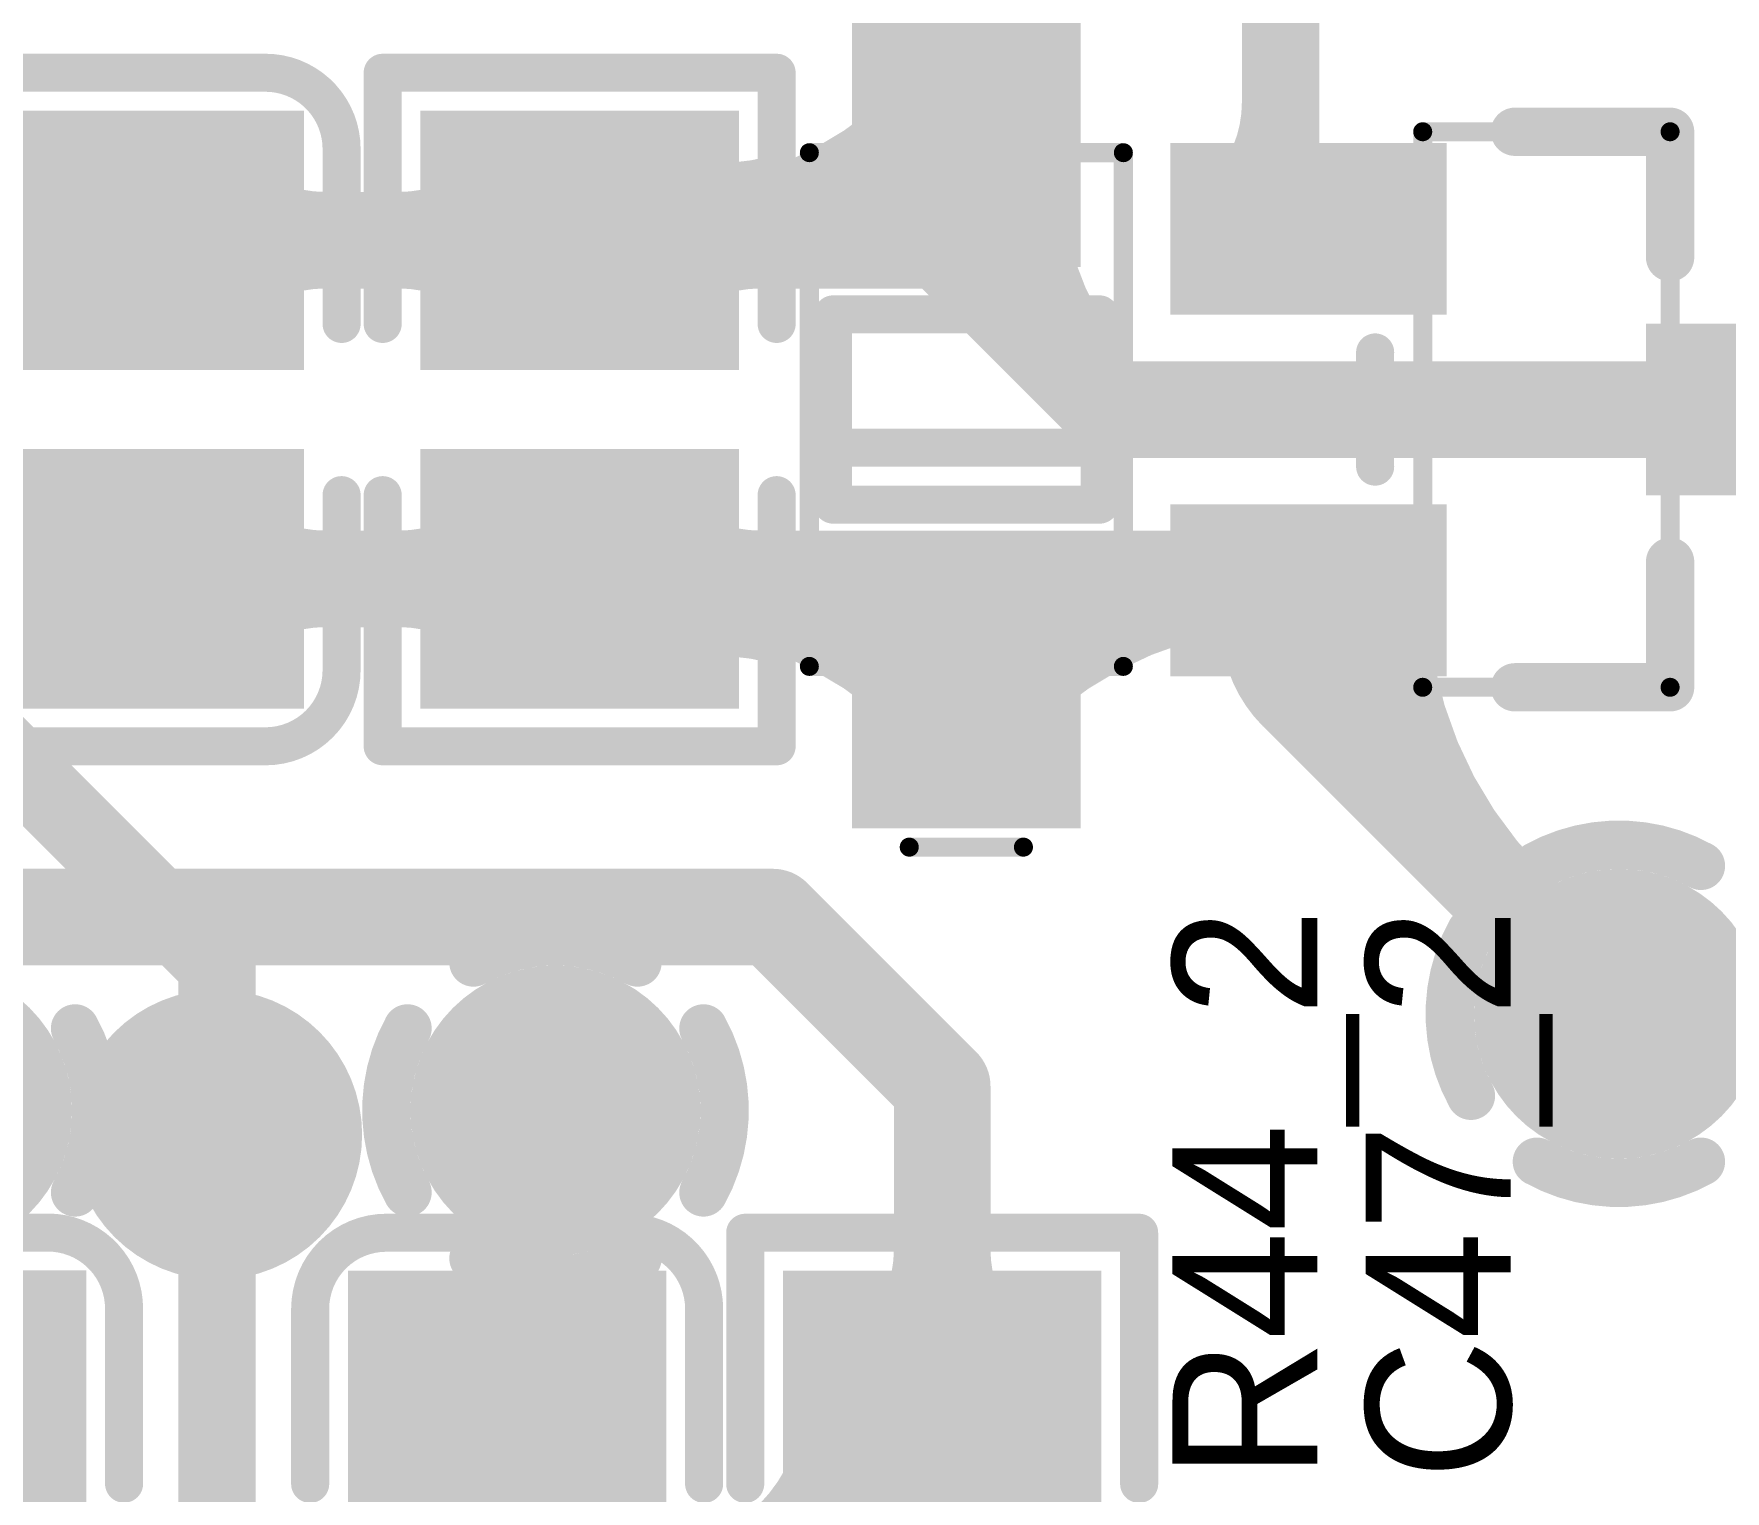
# Model space of a CAD drawing. Header units: millimetres. Extents: x 3.32 to 12.49, y 5.66 to 10.73.
# Drawn here: x 7.5564 to 7.9064, y 8.7263 to 9.0278 of the extents above; entities that cross this region are included whole.
import ezdxf

# ---------------------------------------------------------------- set-up
doc = ezdxf.new("R2010")
doc.units = ezdxf.units.MM
doc.header["$MEASUREMENT"] = 0
for name, color, linetype in [('BottomLayer', 5, 'Continuous'), ('InternalPlane1', 76, 'Continuous'), ('InternalPlane2', 16, 'Continuous'), ('Mechanical13', 56, 'Continuous'), ('Mechanical15', 56, 'Continuous'), ('MultiLayer', 9, 'Continuous'), ('TopLayer', 1, 'Continuous'), ('TopOverlay', 2, 'Continuous'), ('TopPaste', 8, 'Continuous'), ('TopSolder', 216, 'Continuous'), ('ViaHoleLayer', 16, 'Continuous')]:
    doc.layers.add(name, color=color, linetype=linetype)

# ---------------------------------------------------------------- blocks, each defined once
blk = doc.blocks.new('0805_R_13')
at = {"layer": 'TopLayer'}
for points in [[(-0.05787, -0.02894), (-0.0122, -0.02894), (-0.05787, 0.02894), (-0.0122, 0.02894)], [(0.0122, -0.02894), (0.05787, -0.02894), (0.0122, 0.02894), (0.05787, 0.02894)]]:
    blk.add_solid(points, dxfattribs=at)
at = {"layer": 'TopOverlay', "const_width": 0.00787}
for points in [[(-0.06968, -0.04075), (-0.06968, 0.04075)], [(-0.01772, 0.04075), (-0.06968, 0.04075)], [(0.06968, 0.04075), (0.01772, 0.04075)], [(0.06968, -0.04075), (0.06968, 0.04075)], [(-0.01772, -0.04075), (-0.06968, -0.04075)], [(0.06968, -0.04075), (0.01772, -0.04075)]]:
    blk.add_lwpolyline(points, dxfattribs=at)
at = {"layer": 'TopOverlay', "const_width": 0.00394}
for points in [[(-0.07165, 0.04075, 1), (-0.06772, 0.04075, 1)], [(-0.07165, 0.04075, 1), (-0.06772, 0.04075, 1)], [(-0.01969, 0.04075, 1), (-0.01575, 0.04075, 1)], [(0.01575, 0.04075, 1), (0.01969, 0.04075, 1)], [(0.06772, 0.04075, 1), (0.07165, 0.04075, 1)], [(0.06772, 0.04075, 1), (0.07165, 0.04075, 1)], [(-0.07165, -0.04075, 1), (-0.06772, -0.04075, 1)], [(-0.07165, -0.04075, 1), (-0.06772, -0.04075, 1)], [(-0.01969, -0.04075, 1), (-0.01575, -0.04075, 1)], [(0.01575, -0.04075, 1), (0.01969, -0.04075, 1)], [(0.06772, -0.04075, 1), (0.07165, -0.04075, 1)], [(0.06772, -0.04075, 1), (0.07165, -0.04075, 1)]]:
    blk.add_lwpolyline(points, format="xyb", close=True, dxfattribs=at)
at = {"layer": 'TopPaste'}
for points in [[(-0.05787, -0.02894), (-0.0122, -0.02894), (-0.05787, 0.02894), (-0.0122, 0.02894)], [(0.0122, -0.02894), (0.05787, -0.02894), (0.0122, 0.02894), (0.05787, 0.02894)]]:
    blk.add_solid(points, dxfattribs=at)
at = {"layer": 'TopSolder'}
for points in [[(-0.06187, -0.03294), (-0.0082, -0.03294), (-0.06187, 0.03294), (-0.0082, 0.03294)], [(0.0082, -0.03294), (0.06187, -0.03294), (0.0082, 0.03294), (0.06187, 0.03294)]]:
    blk.add_solid(points, dxfattribs=at)
blk = doc.blocks.new('0805_R_27')
at = {"layer": 'TopLayer'}
for points in [[(-0.05787, -0.02894), (-0.0122, -0.02894), (-0.05787, 0.02894), (-0.0122, 0.02894)], [(0.0122, -0.02894), (0.05787, -0.02894), (0.0122, 0.02894), (0.05787, 0.02894)]]:
    blk.add_solid(points, dxfattribs=at)
at = {"layer": 'TopOverlay', "const_width": 0.00787}
for points in [[(-0.06968, -0.04075), (-0.06968, 0.04075)], [(-0.01772, 0.04075), (-0.06968, 0.04075)], [(0.06968, 0.04075), (0.01772, 0.04075)], [(0.06968, -0.04075), (0.06968, 0.04075)], [(-0.01772, -0.04075), (-0.06968, -0.04075)], [(0.06968, -0.04075), (0.01772, -0.04075)]]:
    blk.add_lwpolyline(points, dxfattribs=at)
at = {"layer": 'TopOverlay', "const_width": 0.00394}
for points in [[(-0.07165, 0.04075, 1), (-0.06772, 0.04075, 1)], [(-0.07165, 0.04075, 1), (-0.06772, 0.04075, 1)], [(-0.01969, 0.04075, 1), (-0.01575, 0.04075, 1)], [(0.01575, 0.04075, 1), (0.01969, 0.04075, 1)], [(0.06772, 0.04075, 1), (0.07165, 0.04075, 1)], [(0.06772, 0.04075, 1), (0.07165, 0.04075, 1)], [(-0.07165, -0.04075, 1), (-0.06772, -0.04075, 1)], [(-0.07165, -0.04075, 1), (-0.06772, -0.04075, 1)], [(-0.01969, -0.04075, 1), (-0.01575, -0.04075, 1)], [(0.01575, -0.04075, 1), (0.01969, -0.04075, 1)], [(0.06772, -0.04075, 1), (0.07165, -0.04075, 1)], [(0.06772, -0.04075, 1), (0.07165, -0.04075, 1)]]:
    blk.add_lwpolyline(points, format="xyb", close=True, dxfattribs=at)
at = {"layer": 'TopPaste'}
for points in [[(-0.05787, -0.02894), (-0.0122, -0.02894), (-0.05787, 0.02894), (-0.0122, 0.02894)], [(0.0122, -0.02894), (0.05787, -0.02894), (0.0122, 0.02894), (0.05787, 0.02894)]]:
    blk.add_solid(points, dxfattribs=at)
at = {"layer": 'TopSolder'}
for points in [[(-0.06187, -0.03294), (-0.0082, -0.03294), (-0.06187, 0.03294), (-0.0082, 0.03294)], [(0.0082, -0.03294), (0.06187, -0.03294), (0.0082, 0.03294), (0.06187, 0.03294)]]:
    blk.add_solid(points, dxfattribs=at)
blk = doc.blocks.new('SOT_23_SOT_23_3__45')
at = {"layer": 'Mechanical13', "const_width": 0.00394}
for points in [[(-0.02559, 0.05748), (-0.02559, -0.05748)], [(0.02559, 0.05748), (-0.02559, 0.05748)], [(-0.02559, 0.05748), (-0.02559, -0.05748)], [(0.02559, 0.05748), (-0.02559, 0.05748)], [(0.02559, 0.05748), (-0.02559, 0.05748)], [(-0.02559, 0.05748), (-0.02559, -0.05748)], [(0.02559, 0.05748), (0.02559, -0.05748)], [(0.02559, 0.05748), (0.02559, -0.05748)], [(0.02559, 0.05748), (0.02559, -0.05748)], [(0.02559, -0.05748), (-0.02559, -0.05748)], [(0.02559, -0.05748), (-0.02559, -0.05748)], [(0.02559, -0.05748), (-0.02559, -0.05748)]]:
    blk.add_lwpolyline(points, dxfattribs=at)
at = {"layer": 'Mechanical13', "const_width": 0.00197}
for points in [[(-0.02657, 0.05748, 1), (-0.02461, 0.05748, 1)], [(-0.02657, 0.05748, 1), (-0.02461, 0.05748, 1)], [(-0.02657, 0.05748, 1), (-0.02461, 0.05748, 1)], [(-0.02657, 0.05748, 1), (-0.02461, 0.05748, 1)], [(-0.02657, 0.05748, 1), (-0.02461, 0.05748, 1)], [(-0.02657, 0.05748, 1), (-0.02461, 0.05748, 1)], [(0.02461, 0.05748, 1), (0.02657, 0.05748, 1)], [(0.02461, 0.05748, 1), (0.02657, 0.05748, 1)], [(0.02461, 0.05748, 1), (0.02657, 0.05748, 1)], [(0.02461, 0.05748, 1), (0.02657, 0.05748, 1)], [(0.02461, 0.05748, 1), (0.02657, 0.05748, 1)], [(0.02461, 0.05748, 1), (0.02657, 0.05748, 1)], [(-0.02657, -0.05748, 1), (-0.02461, -0.05748, 1)], [(-0.02657, -0.05748, 1), (-0.02461, -0.05748, 1)], [(-0.02657, -0.05748, 1), (-0.02461, -0.05748, 1)], [(-0.02657, -0.05748, 1), (-0.02461, -0.05748, 1)], [(-0.02657, -0.05748, 1), (-0.02461, -0.05748, 1)], [(-0.02657, -0.05748, 1), (-0.02461, -0.05748, 1)], [(0.02461, -0.05748, 1), (0.02657, -0.05748, 1)], [(0.02461, -0.05748, 1), (0.02657, -0.05748, 1)], [(0.02461, -0.05748, 1), (0.02657, -0.05748, 1)], [(0.02461, -0.05748, 1), (0.02657, -0.05748, 1)], [(0.02461, -0.05748, 1), (0.02657, -0.05748, 1)], [(0.02461, -0.05748, 1), (0.02657, -0.05748, 1)]]:
    blk.add_lwpolyline(points, format="xyb", close=True, dxfattribs=at)
at = {"layer": 'TopLayer'}
for points in [[(0.02461, 0.05118), (0.02461, 0.02362), (0.07382, 0.05118), (0.07382, 0.02362)], [(-0.07382, 0.01378), (-0.07382, -0.01378), (-0.02461, 0.01378), (-0.02461, -0.01378)], [(0.02461, -0.02362), (0.02461, -0.05118), (0.07382, -0.02362), (0.07382, -0.05118)]]:
    blk.add_solid(points, dxfattribs=at)
at = {"layer": 'TopOverlay'}
for points, const_width in [([(0.0065, 0.05748), (-0.02559, 0.05748)], 0.01), ([(-0.02559, 0.05748), (-0.02559, 0.0315)], 0.01), ([(-0.02559, 0.05748), (-0.02559, 0.0315)], 0.01), ([(-0.02559, 0.05748), (-0.02559, 0.0315)], 0.01), ([(0.03543, 0.01181), (0.03543, -0.01181)], 0.00787), ([(-0.02559, -0.0315), (-0.02559, -0.05748)], 0.01), ([(0.0065, -0.05748), (-0.02559, -0.05748)], 0.01)]:
    blk.add_lwpolyline(points, dxfattribs=dict(at, const_width=const_width))
for points, const_width in [([(-0.02809, 0.05748, 1), (-0.02309, 0.05748, 1)], 0.005), ([(-0.02809, 0.05748, 1), (-0.02309, 0.05748, 1)], 0.005), ([(-0.02809, 0.05748, 1), (-0.02309, 0.05748, 1)], 0.005), ([(-0.02809, 0.05748, 1), (-0.02309, 0.05748, 1)], 0.005), ([(0.004, 0.05748, 1), (0.009, 0.05748, 1)], 0.005), ([(-0.02809, 0.0315, 1), (-0.02309, 0.0315, 1)], 0.005), ([(-0.02809, 0.0315, 1), (-0.02309, 0.0315, 1)], 0.005), ([(-0.02809, 0.0315, 1), (-0.02309, 0.0315, 1)], 0.005), ([(0.03346, 0.01181, 1), (0.0374, 0.01181, 1)], 0.00394), ([(0.03346, -0.01181, 1), (0.0374, -0.01181, 1)], 0.00394), ([(-0.02809, -0.0315, 1), (-0.02309, -0.0315, 1)], 0.005), ([(-0.02809, -0.05748, 1), (-0.02309, -0.05748, 1)], 0.005), ([(-0.02809, -0.05748, 1), (-0.02309, -0.05748, 1)], 0.005), ([(0.004, -0.05748, 1), (0.009, -0.05748, 1)], 0.005)]:
    blk.add_lwpolyline(points, format="xyb", close=True, dxfattribs=dict(at, const_width=const_width))
at = {"layer": 'TopPaste'}
for points in [[(0.02461, 0.05118), (0.02461, 0.02362), (0.07382, 0.05118), (0.07382, 0.02362)], [(-0.07382, 0.01378), (-0.07382, -0.01378), (-0.02461, 0.01378), (-0.02461, -0.01378)], [(0.02461, -0.02362), (0.02461, -0.05118), (0.07382, -0.02362), (0.07382, -0.05118)]]:
    blk.add_solid(points, dxfattribs=at)
at = {"layer": 'TopSolder'}
for points in [[(0.02061, 0.05518), (0.02061, 0.01962), (0.07782, 0.05518), (0.07782, 0.01962)], [(-0.07782, 0.01778), (-0.07782, -0.01778), (-0.02061, 0.01778), (-0.02061, -0.01778)], [(0.02061, -0.01962), (0.02061, -0.05518), (0.07782, -0.01962), (0.07782, -0.05518)]]:
    blk.add_solid(points, dxfattribs=at)
blk = doc.blocks.new('SOD_123_54')
at = {"layer": 'Mechanical13', "const_width": 0.00394}
for points in [[(-0.05315, 0.03248), (-0.05315, -0.03248)], [(-0.05315, 0.03248), (0.05315, 0.03248)], [(0.05315, 0.03248), (0.05315, -0.03248)], [(-0.05315, -0.03248), (0.05315, -0.03248)]]:
    blk.add_lwpolyline(points, dxfattribs=at)
at = {"layer": 'Mechanical13', "const_width": 0.00197}
for points in [[(-0.05413, 0.03248, 1), (-0.05217, 0.03248, 1)], [(-0.05413, 0.03248, 1), (-0.05217, 0.03248, 1)], [(0.05217, 0.03248, 1), (0.05413, 0.03248, 1)], [(0.05217, 0.03248, 1), (0.05413, 0.03248, 1)], [(-0.05413, -0.03248, 1), (-0.05217, -0.03248, 1)], [(-0.05413, -0.03248, 1), (-0.05217, -0.03248, 1)], [(0.05217, -0.03248, 1), (0.05413, -0.03248, 1)], [(0.05217, -0.03248, 1), (0.05413, -0.03248, 1)]]:
    blk.add_lwpolyline(points, format="xyb", close=True, dxfattribs=at)
at = {"layer": 'Mechanical15', "const_width": 0.00394}
for points in [[(-0.09055, 0.01181), (-0.09055, -0.01181)], [(0.10236, 0.01181), (0.10236, -0.01181)], [(0.09055, 0), (0.11417, 0)]]:
    blk.add_lwpolyline(points, dxfattribs=at)
at = {"layer": 'Mechanical15', "const_width": 0.00197}
for points in [[(-0.09154, 0.01181, 1), (-0.08957, 0.01181, 1)], [(0.10138, 0.01181, 1), (0.10335, 0.01181, 1)], [(0.08957, 0, 1), (0.09154, 0, 1)], [(0.11319, 0, 1), (0.11516, 0, 1)], [(-0.09154, -0.01181, 1), (-0.08957, -0.01181, 1)], [(0.10138, -0.01181, 1), (0.10335, -0.01181, 1)]]:
    blk.add_lwpolyline(points, format="xyb", close=True, dxfattribs=at)
at = {"layer": 'TopLayer'}
for points in [[(-0.03346, 0.01969), (-0.08268, 0.01969), (-0.03346, -0.01969), (-0.08268, -0.01969)], [(0.08268, 0.01969), (0.03346, 0.01969), (0.08268, -0.01969), (0.03346, -0.01969)]]:
    blk.add_solid(points, dxfattribs=at)
at = {"layer": 'TopOverlay', "const_width": 0.00787}
for points in [[(-0.01969, 0.02756), (0.01969, 0.02756)], [(-0.01969, 0.02756), (-0.01969, -0.02756)], [(-0.00787, 0.02756), (-0.00787, -0.02756)], [(0.01969, 0.02756), (0.01969, -0.02756)], [(-0.01969, -0.02756), (0.01969, -0.02756)]]:
    blk.add_lwpolyline(points, dxfattribs=at)
at = {"layer": 'TopOverlay', "const_width": 0.00394}
for points in [[(-0.02165, 0.02756, 1), (-0.01772, 0.02756, 1)], [(-0.02165, 0.02756, 1), (-0.01772, 0.02756, 1)], [(-0.00984, 0.02756, 1), (-0.00591, 0.02756, 1)], [(0.01772, 0.02756, 1), (0.02165, 0.02756, 1)], [(0.01772, 0.02756, 1), (0.02165, 0.02756, 1)], [(-0.02165, -0.02756, 1), (-0.01772, -0.02756, 1)], [(-0.02165, -0.02756, 1), (-0.01772, -0.02756, 1)], [(-0.00984, -0.02756, 1), (-0.00591, -0.02756, 1)], [(0.01772, -0.02756, 1), (0.02165, -0.02756, 1)], [(0.01772, -0.02756, 1), (0.02165, -0.02756, 1)]]:
    blk.add_lwpolyline(points, format="xyb", close=True, dxfattribs=at)
at = {"layer": 'TopPaste'}
for points in [[(-0.03346, 0.01969), (-0.08268, 0.01969), (-0.03346, -0.01969), (-0.08268, -0.01969)], [(0.08268, 0.01969), (0.03346, 0.01969), (0.08268, -0.01969), (0.03346, -0.01969)]]:
    blk.add_solid(points, dxfattribs=at)
at = {"layer": 'TopSolder'}
for points in [[(-0.02946, 0.02369), (-0.08668, 0.02369), (-0.02946, -0.02368), (-0.08668, -0.02368)], [(0.08668, 0.02369), (0.02946, 0.02369), (0.08668, -0.02368), (0.02946, -0.02368)]]:
    blk.add_solid(points, dxfattribs=at)
blk = doc.blocks.new('0805_C_62')
at = {"layer": 'TopLayer'}
for points in [[(-0.05787, -0.02894), (-0.0122, -0.02894), (-0.05787, 0.02894), (-0.0122, 0.02894)], [(0.0122, -0.02894), (0.05787, -0.02894), (0.0122, 0.02894), (0.05787, 0.02894)]]:
    blk.add_solid(points, dxfattribs=at)
at = {"layer": 'TopOverlay', "const_width": 0.00787}
for points in [[(-0.06969, 0.025, -0.414214), (-0.05394, 0.04075)], [(0.05394, 0.04075, -0.414213), (0.06969, 0.025)], [(-0.05394, -0.04075, -0.414213), (-0.06969, -0.025)], [(0.06968, -0.025, -0.414214), (0.05394, -0.04075)]]:
    blk.add_lwpolyline(points, format="xyb", dxfattribs=at)
for points in [[(-0.01772, 0.04075), (-0.05394, 0.04075)], [(0.05394, 0.04075), (0.01772, 0.04075)], [(-0.06969, -0.025), (-0.06969, 0.025)], [(0.06968, -0.025), (0.06968, 0.025)], [(-0.01772, -0.04075), (-0.05394, -0.04075)], [(0.05394, -0.04075), (0.01772, -0.04075)]]:
    blk.add_lwpolyline(points, dxfattribs=at)
at = {"layer": 'TopOverlay', "const_width": 0.00394}
for points in [[(-0.05591, 0.04075, 1), (-0.05197, 0.04075, 1)], [(-0.05591, 0.04075, 1), (-0.05197, 0.04075, 1)], [(-0.01969, 0.04075, 1), (-0.01575, 0.04075, 1)], [(0.01575, 0.04075, 1), (0.01969, 0.04075, 1)], [(0.05197, 0.04075, 1), (0.05591, 0.04075, 1)], [(0.05197, 0.04075, 1), (0.05591, 0.04075, 1)], [(-0.07165, 0.025, 1), (-0.06772, 0.025, 1)], [(-0.07165, 0.025, 1), (-0.06772, 0.025, 1)], [(0.06772, 0.025, 1), (0.07165, 0.025, 1)], [(0.06772, 0.025, 1), (0.07165, 0.025, 1)], [(-0.07165, -0.025, 1), (-0.06772, -0.025, 1)], [(-0.07165, -0.025, 1), (-0.06772, -0.025, 1)], [(0.06772, -0.025, 1), (0.07165, -0.025, 1)], [(0.06772, -0.025, 1), (0.07165, -0.025, 1)], [(-0.05591, -0.04075, 1), (-0.05197, -0.04075, 1)], [(-0.05591, -0.04075, 1), (-0.05197, -0.04075, 1)], [(-0.01969, -0.04075, 1), (-0.01575, -0.04075, 1)], [(0.01575, -0.04075, 1), (0.01969, -0.04075, 1)], [(0.05197, -0.04075, 1), (0.05591, -0.04075, 1)], [(0.05197, -0.04075, 1), (0.05591, -0.04075, 1)]]:
    blk.add_lwpolyline(points, format="xyb", close=True, dxfattribs=at)
at = {"layer": 'TopPaste'}
for points in [[(-0.05787, -0.02894), (-0.0122, -0.02894), (-0.05787, 0.02894), (-0.0122, 0.02894)], [(0.0122, -0.02894), (0.05787, -0.02894), (0.0122, 0.02894), (0.05787, 0.02894)]]:
    blk.add_solid(points, dxfattribs=at)
at = {"layer": 'TopSolder'}
for points in [[(-0.06187, -0.03294), (-0.0082, -0.03294), (-0.06187, 0.03294), (-0.0082, 0.03294)], [(0.0082, -0.03294), (0.06187, -0.03294), (0.0082, 0.03294), (0.06187, 0.03294)]]:
    blk.add_solid(points, dxfattribs=at)
blk = doc.blocks.new('0805_C_65')
at = {"layer": 'TopLayer'}
for points in [[(-0.05787, -0.02894), (-0.0122, -0.02894), (-0.05787, 0.02894), (-0.0122, 0.02894)], [(0.0122, -0.02894), (0.05787, -0.02894), (0.0122, 0.02894), (0.05787, 0.02894)]]:
    blk.add_solid(points, dxfattribs=at)
at = {"layer": 'TopOverlay', "const_width": 0.00787}
for points in [[(-0.06969, 0.025, -0.414214), (-0.05394, 0.04075)], [(0.05394, 0.04075, -0.414213), (0.06969, 0.025)], [(-0.05394, -0.04075, -0.414213), (-0.06969, -0.025)], [(0.06968, -0.025, -0.414214), (0.05394, -0.04075)]]:
    blk.add_lwpolyline(points, format="xyb", dxfattribs=at)
for points in [[(-0.01772, 0.04075), (-0.05394, 0.04075)], [(0.05394, 0.04075), (0.01772, 0.04075)], [(-0.06969, -0.025), (-0.06969, 0.025)], [(0.06968, -0.025), (0.06968, 0.025)], [(-0.01772, -0.04075), (-0.05394, -0.04075)], [(0.05394, -0.04075), (0.01772, -0.04075)]]:
    blk.add_lwpolyline(points, dxfattribs=at)
at = {"layer": 'TopOverlay', "const_width": 0.00394}
for points in [[(-0.05591, 0.04075, 1), (-0.05197, 0.04075, 1)], [(-0.05591, 0.04075, 1), (-0.05197, 0.04075, 1)], [(-0.01969, 0.04075, 1), (-0.01575, 0.04075, 1)], [(0.01575, 0.04075, 1), (0.01969, 0.04075, 1)], [(0.05197, 0.04075, 1), (0.05591, 0.04075, 1)], [(0.05197, 0.04075, 1), (0.05591, 0.04075, 1)], [(-0.07165, 0.025, 1), (-0.06772, 0.025, 1)], [(-0.07165, 0.025, 1), (-0.06772, 0.025, 1)], [(0.06772, 0.025, 1), (0.07165, 0.025, 1)], [(0.06772, 0.025, 1), (0.07165, 0.025, 1)], [(-0.07165, -0.025, 1), (-0.06772, -0.025, 1)], [(-0.07165, -0.025, 1), (-0.06772, -0.025, 1)], [(0.06772, -0.025, 1), (0.07165, -0.025, 1)], [(0.06772, -0.025, 1), (0.07165, -0.025, 1)], [(-0.05591, -0.04075, 1), (-0.05197, -0.04075, 1)], [(-0.05591, -0.04075, 1), (-0.05197, -0.04075, 1)], [(-0.01969, -0.04075, 1), (-0.01575, -0.04075, 1)], [(0.01575, -0.04075, 1), (0.01969, -0.04075, 1)], [(0.05197, -0.04075, 1), (0.05591, -0.04075, 1)], [(0.05197, -0.04075, 1), (0.05591, -0.04075, 1)]]:
    blk.add_lwpolyline(points, format="xyb", close=True, dxfattribs=at)
at = {"layer": 'TopPaste'}
for points in [[(-0.05787, -0.02894), (-0.0122, -0.02894), (-0.05787, 0.02894), (-0.0122, 0.02894)], [(0.0122, -0.02894), (0.05787, -0.02894), (0.0122, 0.02894), (0.05787, 0.02894)]]:
    blk.add_solid(points, dxfattribs=at)
at = {"layer": 'TopSolder'}
for points in [[(-0.06187, -0.03294), (-0.0082, -0.03294), (-0.06187, 0.03294), (-0.0082, 0.03294)], [(0.0082, -0.03294), (0.06187, -0.03294), (0.0082, 0.03294), (0.06187, 0.03294)]]:
    blk.add_solid(points, dxfattribs=at)
blk = doc.blocks.new('0805_C_73')
at = {"layer": 'TopLayer'}
for points in [[(-0.05787, -0.02894), (-0.0122, -0.02894), (-0.05787, 0.02894), (-0.0122, 0.02894)], [(0.0122, -0.02894), (0.05787, -0.02894), (0.0122, 0.02894), (0.05787, 0.02894)]]:
    blk.add_solid(points, dxfattribs=at)
at = {"layer": 'TopOverlay', "const_width": 0.00787}
for points in [[(-0.06969, 0.025, -0.414214), (-0.05394, 0.04075)], [(0.05394, 0.04075, -0.414213), (0.06969, 0.025)], [(-0.05394, -0.04075, -0.414213), (-0.06969, -0.025)], [(0.06968, -0.025, -0.414214), (0.05394, -0.04075)]]:
    blk.add_lwpolyline(points, format="xyb", dxfattribs=at)
for points in [[(-0.01772, 0.04075), (-0.05394, 0.04075)], [(0.05394, 0.04075), (0.01772, 0.04075)], [(-0.06969, -0.025), (-0.06969, 0.025)], [(0.06968, -0.025), (0.06968, 0.025)], [(-0.01772, -0.04075), (-0.05394, -0.04075)], [(0.05394, -0.04075), (0.01772, -0.04075)]]:
    blk.add_lwpolyline(points, dxfattribs=at)
at = {"layer": 'TopOverlay', "const_width": 0.00394}
for points in [[(-0.05591, 0.04075, 1), (-0.05197, 0.04075, 1)], [(-0.05591, 0.04075, 1), (-0.05197, 0.04075, 1)], [(-0.01969, 0.04075, 1), (-0.01575, 0.04075, 1)], [(0.01575, 0.04075, 1), (0.01969, 0.04075, 1)], [(0.05197, 0.04075, 1), (0.05591, 0.04075, 1)], [(0.05197, 0.04075, 1), (0.05591, 0.04075, 1)], [(-0.07165, 0.025, 1), (-0.06772, 0.025, 1)], [(-0.07165, 0.025, 1), (-0.06772, 0.025, 1)], [(0.06772, 0.025, 1), (0.07165, 0.025, 1)], [(0.06772, 0.025, 1), (0.07165, 0.025, 1)], [(-0.07165, -0.025, 1), (-0.06772, -0.025, 1)], [(-0.07165, -0.025, 1), (-0.06772, -0.025, 1)], [(0.06772, -0.025, 1), (0.07165, -0.025, 1)], [(0.06772, -0.025, 1), (0.07165, -0.025, 1)], [(-0.05591, -0.04075, 1), (-0.05197, -0.04075, 1)], [(-0.05591, -0.04075, 1), (-0.05197, -0.04075, 1)], [(-0.01969, -0.04075, 1), (-0.01575, -0.04075, 1)], [(0.01575, -0.04075, 1), (0.01969, -0.04075, 1)], [(0.05197, -0.04075, 1), (0.05591, -0.04075, 1)], [(0.05197, -0.04075, 1), (0.05591, -0.04075, 1)]]:
    blk.add_lwpolyline(points, format="xyb", close=True, dxfattribs=at)
at = {"layer": 'TopPaste'}
for points in [[(-0.05787, -0.02894), (-0.0122, -0.02894), (-0.05787, 0.02894), (-0.0122, 0.02894)], [(0.0122, -0.02894), (0.05787, -0.02894), (0.0122, 0.02894), (0.05787, 0.02894)]]:
    blk.add_solid(points, dxfattribs=at)
at = {"layer": 'TopSolder'}
for points in [[(-0.06187, -0.03294), (-0.0082, -0.03294), (-0.06187, 0.03294), (-0.0082, 0.03294)], [(0.0082, -0.03294), (0.06187, -0.03294), (0.0082, 0.03294), (0.06187, 0.03294)]]:
    blk.add_solid(points, dxfattribs=at)

msp = doc.modelspace()

# ---------------------------------------------------------------- linework, layer by layer
at = {"layer": 'BottomLayer', "const_width": 0.016}
for points in [[(7.53433, 8.89508), (7.59437, 8.83504)], [(7.59437, 8.80004), (7.59437, 8.83504)]]:
    msp.add_lwpolyline(points, dxfattribs=at)
at = {"layer": 'BottomLayer'}
for points, const_width in [([(7.59037, 8.83504, 1), (7.59837, 8.83504, 1)], 0.008), ([(7.59037, 8.83504, 1), (7.59837, 8.83504, 1)], 0.008), ([(7.87437, 8.82504, 1), (7.89437, 8.82504, 1)], 0.02), ([(7.59037, 8.82901, 1), (7.59837, 8.82901, 1)], 0.008), ([(7.59037, 8.82901, 1), (7.59837, 8.82901, 1)], 0.008), ([(7.65437, 8.80504, 1), (7.67437, 8.80504, 1)], 0.02), ([(7.58437, 8.80004, 1), (7.60437, 8.80004, 1)], 0.02), ([(7.58188, 8.80852, 1), (7.58988, 8.80852, 1)], 0.008), ([(7.59886, 8.80852, 1), (7.60686, 8.80852, 1)], 0.008), ([(7.59037, 8.80004, 1), (7.59837, 8.80004, 1)], 0.008)]:
    msp.add_lwpolyline(points, format="xyb", close=True, dxfattribs=dict(at, const_width=const_width))
at = {"layer": 'BottomLayer', "const_width": 0.016}
for points in [[(7.59437, 8.82901, -0.198912), (7.58588, 8.80852)], [(7.60286, 8.80852, -0.198912), (7.59437, 8.82901)]]:
    msp.add_lwpolyline(points, format="xyb", dxfattribs=at)
at = {"layer": 'InternalPlane1'}
for points, const_width in [([(7.86937, 8.82504, 1), (7.89937, 8.82504, 1)], 0.03), ([(7.6449, 8.83565, 1), (7.6499, 8.83565, 1)], 0.005), ([(7.67884, 8.83565, 1), (7.68384, 8.83565, 1)], 0.005), ([(7.57937, 8.80004, 1), (7.60937, 8.80004, 1)], 0.03), ([(7.56248, 8.82201, 1), (7.56748, 8.82201, 1)], 0.005), ([(7.63126, 8.82201, 1), (7.63626, 8.82201, 1)], 0.005), ([(7.69248, 8.82201, 1), (7.69748, 8.82201, 1)], 0.005), ([(7.56248, 8.78807, 1), (7.56748, 8.78807, 1)], 0.005), ([(7.63126, 8.78807, 1), (7.63626, 8.78807, 1)], 0.005), ([(7.69248, 8.78807, 1), (7.69748, 8.78807, 1)], 0.005), ([(7.6449, 8.77443, 1), (7.6499, 8.77443, 1)], 0.005), ([(7.67884, 8.77443, 1), (7.68384, 8.77443, 1)], 0.005)]:
    msp.add_lwpolyline(points, format="xyb", close=True, dxfattribs=dict(at, const_width=const_width))
at = {"layer": 'InternalPlane1', "const_width": 0.01}
for points in [[(7.6474, 8.83565, -0.258618), (7.68134, 8.83565)], [(7.56498, 8.82201, -0.258618), (7.56498, 8.78807)], [(7.63376, 8.78807, -0.258618), (7.63376, 8.82201)], [(7.69498, 8.82201, -0.258618), (7.69498, 8.78807)], [(7.68134, 8.77443, -0.258618), (7.6474, 8.77443)]]:
    msp.add_lwpolyline(points, format="xyb", dxfattribs=at)
at = {"layer": 'InternalPlane2', "const_width": 0.01}
for points in [[(7.8674, 8.85565, -0.258618), (7.90134, 8.85565)], [(7.85376, 8.80807, -0.258618), (7.85376, 8.84201)], [(7.90134, 8.79443, -0.258618), (7.8674, 8.79443)]]:
    msp.add_lwpolyline(points, format="xyb", dxfattribs=at)
at = {"layer": 'InternalPlane2'}
for points, const_width in [([(7.8649, 8.85565, 1), (7.8699, 8.85565, 1)], 0.005), ([(7.89884, 8.85565, 1), (7.90384, 8.85565, 1)], 0.005), ([(7.85126, 8.84201, 1), (7.85626, 8.84201, 1)], 0.005), ([(7.51937, 8.80504, 1), (7.54937, 8.80504, 1)], 0.03), ([(7.64937, 8.80504, 1), (7.67937, 8.80504, 1)], 0.03), ([(7.57937, 8.80004, 1), (7.60937, 8.80004, 1)], 0.03), ([(7.85126, 8.80807, 1), (7.85626, 8.80807, 1)], 0.005), ([(7.8649, 8.79443, 1), (7.8699, 8.79443, 1)], 0.005), ([(7.89884, 8.79443, 1), (7.90384, 8.79443, 1)], 0.005)]:
    msp.add_lwpolyline(points, format="xyb", close=True, dxfattribs=dict(at, const_width=const_width))
at = {"layer": 'MultiLayer', "const_width": 0.02}
for points in [[(7.87437, 8.82504, 1), (7.89437, 8.82504, 1)], [(7.65437, 8.80504, 1), (7.67437, 8.80504, 1)], [(7.58437, 8.80004, 1), (7.60437, 8.80004, 1)]]:
    msp.add_lwpolyline(points, format="xyb", close=True, dxfattribs=at)
at = {"layer": 'TopLayer'}
for points, const_width in [([(7.81437, 8.99327), (7.81437, 9.11504)], 0.016), ([(7.74937, 8.99016), (7.74937, 9.00815)], 0.02), ([(7.74433, 8.98512), (7.74937, 8.99016)], 0.02), ([(7.81437, 8.99327), (7.82016, 8.98748)], 0.016), ([(7.48937, 8.98512), (7.57937, 8.98512)], 0.02), ([(7.57937, 8.98512), (7.66937, 8.98512)], 0.02), ([(7.66937, 8.98512), (7.74433, 8.98512)], 0.02), ([(7.74433, 8.98512), (7.77937, 8.95008)], 0.02), ([(7.77937, 8.95008), (7.91858, 8.95008)], 0.02), ([(7.57937, 8.91504), (7.66937, 8.91504)], 0.02), ([(7.66937, 8.91504), (7.8178, 8.91504)], 0.02), ([(7.8178, 8.91504), (7.82016, 8.91268)], 0.02), ([(7.8178, 8.89161), (7.8178, 8.91504)], 0.02), ([(7.8178, 8.89161), (7.88437, 8.82504)], 0.02), ([(7.39933, 8.84504), (7.70937, 8.84504)], 0.02), ([(7.70937, 8.84504), (7.74437, 8.81004)], 0.02), ([(7.88437, 8.82504), (7.88933, 8.82008)], 0.02), ([(7.88933, 8.82008), (7.96937, 8.82008)], 0.02), ([(7.74437, 8.75008), (7.74437, 8.81004)], 0.02), ([(7.65437, 8.79504), (7.66437, 8.80504)], 0.016), ([(7.59437, 8.20911), (7.59437, 8.80004)], 0.016), ([(7.65437, 8.74508), (7.65437, 8.79504)], 0.016), ([(7.74437, 8.74508), (7.74437, 8.75008)], 0.02), ([(7.71013, 8.71583), (7.74437, 8.75008)], 0.016)]:
    msp.add_lwpolyline(points, dxfattribs=dict(at, const_width=const_width))
for points, const_width in [([(7.81437, 9.0136, -0.198912), (7.80524, 8.99157)], 0.016), ([(7.74252, 9.01008, -0.198912), (7.68227, 8.98512)], 0.02), ([(7.74746, 8.98199, -0.211649), (7.73907, 9.00373)], 0.02), ([(7.77937, 8.95008, -0.211649), (7.75904, 9.00276)], 0.02), ([(7.56419, 8.99419, -0.198912), (7.54228, 8.98512)], 0.02), ([(7.61646, 8.98512, -0.198912), (7.59455, 8.99419)], 0.02), ([(7.65419, 8.99419, -0.198912), (7.63228, 8.98512)], 0.02), ([(7.70996, 8.99254, -0.198912), (7.68189, 8.99623)], 0.02), ([(7.70646, 8.98512, -0.198912), (7.68455, 8.99419)], 0.02), ([(7.75666, 8.99593, -0.198912), (7.73055, 8.98512)], 0.02), ([(7.68659, 8.9787, -0.198912), (7.70176, 8.99034)], 0.02), ([(7.54228, 8.98512, -0.198912), (7.56419, 8.97604)], 0.02), ([(7.59455, 8.97604, -0.198912), (7.61646, 8.98512)], 0.02), ([(7.63228, 8.98512, -0.198912), (7.65419, 8.97604)], 0.02), ([(7.68455, 8.97604, -0.198912), (7.70646, 8.98512)], 0.02), ([(7.61646, 8.91504, -0.198912), (7.59455, 8.92411)], 0.02), ([(7.65419, 8.92411, -0.198912), (7.63228, 8.91504)], 0.02), ([(7.70646, 8.91504, -0.198912), (7.68455, 8.92411)], 0.02), ([(7.70176, 8.90982, -0.198912), (7.68659, 8.92146)], 0.02), ([(7.59455, 8.90596, -0.198912), (7.61646, 8.91504)], 0.02), ([(7.63228, 8.91504, -0.198912), (7.65419, 8.90596)], 0.02), ([(7.68227, 8.91504, -0.198912), (7.74252, 8.89008)], 0.02), ([(7.68455, 8.90596, -0.198912), (7.70646, 8.91504)], 0.02), ([(7.73055, 8.91504, -0.198912), (7.75666, 8.90422)], 0.02), ([(7.74208, 8.90422, -0.198912), (7.76819, 8.91504)], 0.02), ([(7.75622, 8.89008, -0.198912), (7.81647, 8.91504)], 0.02), ([(7.7945, 8.91504, -0.198912), (7.80666, 8.91)], 0.02), ([(7.82751, 8.8819, -0.198912), (7.81476, 8.91268)], 0.02), ([(7.86166, 8.84775, -0.198912), (7.83476, 8.91268)], 0.02), ([(7.81779, 8.89161, -0.280028), (7.81293, 8.91154)], 0.02), ([(7.8178, 8.89785, -0.198912), (7.82283, 8.91)], 0.02), ([(7.68189, 8.90392, -0.198912), (7.70996, 8.90762)], 0.02), ([(7.88437, 8.83504, -0.198912), (7.8673, 8.84211)], 0.02), ([(7.8673, 8.84211, -0.198912), (7.87437, 8.82504)], 0.02), ([(7.92049, 8.82008, -0.198912), (7.89144, 8.83211)], 0.02), ([(7.65437, 8.75193, -0.198912), (7.67286, 8.79655)], 0.016), ([(7.58588, 8.79155, -0.198912), (7.59437, 8.77107)], 0.016), ([(7.59437, 8.77107, -0.198912), (7.60286, 8.79155)], 0.016), ([(7.65437, 8.78089, -0.198912), (7.64388, 8.75557)], 0.016), ([(7.66486, 8.75557, -0.198912), (7.65437, 8.78089)], 0.016), ([(7.74437, 8.77606, -0.198912), (7.73529, 8.75415)], 0.02), ([(7.75345, 8.75415, -0.198912), (7.74437, 8.77606)], 0.02), ([(7.72343, 8.74508, -0.198912), (7.71216, 8.71787)], 0.016), ([(7.71483, 8.72053, -0.198912), (7.73827, 8.73024)], 0.016)]:
    msp.add_lwpolyline(points, format="xyb", dxfattribs=dict(at, const_width=const_width))
for points, const_width in [([(7.81037, 9.0136, 1), (7.81837, 9.0136, 1)], 0.008), ([(7.73752, 9.01008, 1), (7.74752, 9.01008, 1)], 0.01), ([(7.74437, 9.00815, 1), (7.75437, 9.00815, 1)], 0.01), ([(7.73407, 9.00373, 1), (7.74407, 9.00373, 1)], 0.01), ([(7.75404, 9.00276, 1), (7.76404, 9.00276, 1)], 0.01), ([(7.55919, 8.99419, 1), (7.56919, 8.99419, 1)], 0.01), ([(7.58955, 8.99419, 1), (7.59955, 8.99419, 1)], 0.01), ([(7.64919, 8.99419, 1), (7.65919, 8.99419, 1)], 0.01), ([(7.67689, 8.99623, 1), (7.68689, 8.99623, 1)], 0.01), ([(7.67955, 8.99419, 1), (7.68955, 8.99419, 1)], 0.01), ([(7.75166, 8.99593, 1), (7.76166, 8.99593, 1)], 0.01), ([(7.69676, 8.99034, 1), (7.70676, 8.99034, 1)], 0.01), ([(7.70496, 8.99254, 1), (7.71496, 8.99254, 1)], 0.01), ([(7.74437, 8.99016, 1), (7.75437, 8.99016, 1)], 0.01), ([(7.74437, 8.99016, 1), (7.75437, 8.99016, 1)], 0.01), ([(7.80124, 8.99157, 1), (7.80924, 8.99157, 1)], 0.008), ([(7.81037, 8.99327, 1), (7.81837, 8.99327, 1)], 0.008), ([(7.81037, 8.99327, 1), (7.81837, 8.99327, 1)], 0.008), ([(7.57437, 8.98512, 1), (7.58437, 8.98512, 1)], 0.01), ([(7.57437, 8.98512, 1), (7.58437, 8.98512, 1)], 0.01), ([(7.61146, 8.98512, 1), (7.62146, 8.98512, 1)], 0.01), ([(7.61146, 8.98512, 1), (7.62146, 8.98512, 1)], 0.01), ([(7.62728, 8.98512, 1), (7.63728, 8.98512, 1)], 0.01), ([(7.62728, 8.98512, 1), (7.63728, 8.98512, 1)], 0.01), ([(7.66437, 8.98512, 1), (7.67437, 8.98512, 1)], 0.01), ([(7.66437, 8.98512, 1), (7.67437, 8.98512, 1)], 0.01), ([(7.67727, 8.98512, 1), (7.68727, 8.98512, 1)], 0.01), ([(7.70146, 8.98512, 1), (7.71146, 8.98512, 1)], 0.01), ([(7.70146, 8.98512, 1), (7.71146, 8.98512, 1)], 0.01), ([(7.72555, 8.98512, 1), (7.73555, 8.98512, 1)], 0.01), ([(7.73933, 8.98512, 1), (7.74933, 8.98512, 1)], 0.01), ([(7.73933, 8.98512, 1), (7.74933, 8.98512, 1)], 0.01), ([(7.73933, 8.98512, 1), (7.74933, 8.98512, 1)], 0.01), ([(7.81616, 8.98748, 1), (7.82416, 8.98748, 1)], 0.008), ([(7.74246, 8.98199, 1), (7.75246, 8.98199, 1)], 0.01), ([(7.55919, 8.97604, 1), (7.56919, 8.97604, 1)], 0.01), ([(7.58955, 8.97604, 1), (7.59955, 8.97604, 1)], 0.01), ([(7.64919, 8.97604, 1), (7.65919, 8.97604, 1)], 0.01), ([(7.67955, 8.97604, 1), (7.68955, 8.97604, 1)], 0.01), ([(7.68159, 8.9787, 1), (7.69159, 8.9787, 1)], 0.01), ([(7.77437, 8.95008, 1), (7.78437, 8.95008, 1)], 0.01), ([(7.77437, 8.95008, 1), (7.78437, 8.95008, 1)], 0.01), ([(7.77437, 8.95008, 1), (7.78437, 8.95008, 1)], 0.01), ([(7.58955, 8.92411, 1), (7.59955, 8.92411, 1)], 0.01), ([(7.64919, 8.92411, 1), (7.65919, 8.92411, 1)], 0.01), ([(7.67955, 8.92411, 1), (7.68955, 8.92411, 1)], 0.01), ([(7.68159, 8.92146, 1), (7.69159, 8.92146, 1)], 0.01), ([(7.57437, 8.91504, 1), (7.58437, 8.91504, 1)], 0.01), ([(7.61146, 8.91504, 1), (7.62146, 8.91504, 1)], 0.01), ([(7.61146, 8.91504, 1), (7.62146, 8.91504, 1)], 0.01), ([(7.62728, 8.91504, 1), (7.63728, 8.91504, 1)], 0.01), ([(7.62728, 8.91504, 1), (7.63728, 8.91504, 1)], 0.01), ([(7.66437, 8.91504, 1), (7.67437, 8.91504, 1)], 0.01), ([(7.66437, 8.91504, 1), (7.67437, 8.91504, 1)], 0.01), ([(7.67727, 8.91504, 1), (7.68727, 8.91504, 1)], 0.01), ([(7.70146, 8.91504, 1), (7.71146, 8.91504, 1)], 0.01), ([(7.70146, 8.91504, 1), (7.71146, 8.91504, 1)], 0.01), ([(7.72555, 8.91504, 1), (7.73555, 8.91504, 1)], 0.01), ([(7.76319, 8.91504, 1), (7.77319, 8.91504, 1)], 0.01), ([(7.7895, 8.91504, 1), (7.7995, 8.91504, 1)], 0.01), ([(7.80976, 8.91268, 1), (7.81976, 8.91268, 1)], 0.01), ([(7.81147, 8.91504, 1), (7.82147, 8.91504, 1)], 0.01), ([(7.8128, 8.91504, 1), (7.8228, 8.91504, 1)], 0.01), ([(7.8128, 8.91504, 1), (7.8228, 8.91504, 1)], 0.01), ([(7.8128, 8.91504, 1), (7.8228, 8.91504, 1)], 0.01), ([(7.81516, 8.91268, 1), (7.82516, 8.91268, 1)], 0.01), ([(7.82976, 8.91268, 1), (7.83976, 8.91268, 1)], 0.01), ([(7.69676, 8.90982, 1), (7.70676, 8.90982, 1)], 0.01), ([(7.80166, 8.91, 1), (7.81166, 8.91, 1)], 0.01), ([(7.80793, 8.91154, 1), (7.81793, 8.91154, 1)], 0.01), ([(7.81783, 8.91, 1), (7.82783, 8.91, 1)], 0.01), ([(7.58955, 8.90596, 1), (7.59955, 8.90596, 1)], 0.01), ([(7.64919, 8.90596, 1), (7.65919, 8.90596, 1)], 0.01), ([(7.67955, 8.90596, 1), (7.68955, 8.90596, 1)], 0.01), ([(7.70496, 8.90762, 1), (7.71496, 8.90762, 1)], 0.01), ([(7.67689, 8.90392, 1), (7.68689, 8.90392, 1)], 0.01), ([(7.73708, 8.90422, 1), (7.74708, 8.90422, 1)], 0.01), ([(7.75166, 8.90422, 1), (7.76166, 8.90422, 1)], 0.01), ([(7.8128, 8.89785, 1), (7.8228, 8.89785, 1)], 0.01), ([(7.81279, 8.89161, 1), (7.82279, 8.89161, 1)], 0.01), ([(7.8128, 8.89161, 1), (7.8228, 8.89161, 1)], 0.01), ([(7.8128, 8.89161, 1), (7.8228, 8.89161, 1)], 0.01), ([(7.73752, 8.89008, 1), (7.74752, 8.89008, 1)], 0.01), ([(7.75122, 8.89008, 1), (7.76122, 8.89008, 1)], 0.01), ([(7.82251, 8.8819, 1), (7.83251, 8.8819, 1)], 0.01), ([(7.85666, 8.84775, 1), (7.86666, 8.84775, 1)], 0.01), ([(7.70437, 8.84504, 1), (7.71437, 8.84504, 1)], 0.01), ([(7.70437, 8.84504, 1), (7.71437, 8.84504, 1)], 0.01), ([(7.8623, 8.84211, 1), (7.8723, 8.84211, 1)], 0.01), ([(7.8623, 8.84211, 1), (7.8723, 8.84211, 1)], 0.01), ([(7.87437, 8.82504, 1), (7.89437, 8.82504, 1)], 0.02), ([(7.87937, 8.83504, 1), (7.88937, 8.83504, 1)], 0.01), ([(7.88644, 8.83211, 1), (7.89644, 8.83211, 1)], 0.01), ([(7.86937, 8.82504, 1), (7.87937, 8.82504, 1)], 0.01), ([(7.87937, 8.82504, 1), (7.88937, 8.82504, 1)], 0.01), ([(7.87937, 8.82504, 1), (7.88937, 8.82504, 1)], 0.01), ([(7.88433, 8.82008, 1), (7.89433, 8.82008, 1)], 0.01), ([(7.88433, 8.82008, 1), (7.89433, 8.82008, 1)], 0.01), ([(7.65437, 8.80504, 1), (7.67437, 8.80504, 1)], 0.02), ([(7.58437, 8.80004, 1), (7.60437, 8.80004, 1)], 0.02), ([(7.73937, 8.81004, 1), (7.74937, 8.81004, 1)], 0.01), ([(7.73937, 8.81004, 1), (7.74937, 8.81004, 1)], 0.01), ([(7.66037, 8.80504, 1), (7.66837, 8.80504, 1)], 0.008), ([(7.59037, 8.80004, 1), (7.59837, 8.80004, 1)], 0.008), ([(7.66886, 8.79655, 1), (7.67686, 8.79655, 1)], 0.008), ([(7.65037, 8.79504, 1), (7.65837, 8.79504, 1)], 0.008), ([(7.65037, 8.79504, 1), (7.65837, 8.79504, 1)], 0.008), ([(7.58188, 8.79155, 1), (7.58988, 8.79155, 1)], 0.008), ([(7.59886, 8.79155, 1), (7.60686, 8.79155, 1)], 0.008), ([(7.65037, 8.78089, 1), (7.65837, 8.78089, 1)], 0.008), ([(7.65037, 8.78089, 1), (7.65837, 8.78089, 1)], 0.008), ([(7.73937, 8.77606, 1), (7.74937, 8.77606, 1)], 0.01), ([(7.73937, 8.77606, 1), (7.74937, 8.77606, 1)], 0.01), ([(7.59037, 8.77107, 1), (7.59837, 8.77107, 1)], 0.008), ([(7.59037, 8.77107, 1), (7.59837, 8.77107, 1)], 0.008), ([(7.63988, 8.75557, 1), (7.64788, 8.75557, 1)], 0.008), ([(7.66086, 8.75557, 1), (7.66886, 8.75557, 1)], 0.008), ([(7.73029, 8.75415, 1), (7.74029, 8.75415, 1)], 0.01), ([(7.74845, 8.75415, 1), (7.75845, 8.75415, 1)], 0.01), ([(7.65037, 8.75193, 1), (7.65837, 8.75193, 1)], 0.008), ([(7.73937, 8.75008, 1), (7.74937, 8.75008, 1)], 0.01), ([(7.73937, 8.75008, 1), (7.74937, 8.75008, 1)], 0.01), ([(7.73937, 8.74508, 1), (7.74937, 8.74508, 1)], 0.01), ([(7.74037, 8.75008, 1), (7.74837, 8.75008, 1)], 0.008), ([(7.65037, 8.74508, 1), (7.65837, 8.74508, 1)], 0.008), ([(7.71943, 8.74508, 1), (7.72743, 8.74508, 1)], 0.008), ([(7.73427, 8.73024, 1), (7.74227, 8.73024, 1)], 0.008), ([(7.71083, 8.72053, 1), (7.71883, 8.72053, 1)], 0.008)]:
    msp.add_lwpolyline(points, format="xyb", close=True, dxfattribs=dict(at, const_width=const_width))
at = {"layer": 'ViaHoleLayer', "const_width": 0.01}
for points in [[(7.87937, 8.82504, 1), (7.88937, 8.82504, 1)], [(7.65937, 8.80504, 1), (7.66937, 8.80504, 1)], [(7.58937, 8.80004, 1), (7.59937, 8.80004, 1)]]:
    msp.add_lwpolyline(points, format="xyb", close=True, dxfattribs=at)

# ---------------------------------------------------------------- block references
for name, p, rotation in [('SOD_123_54', (7.74937, 8.95008), 90), ('0805_C_62', (7.57937, 8.95008), 270), ('0805_R_13', (7.66937, 8.95008), 270), ('SOT_23_SOT_23_3__45', (7.86937, 8.95008), 180), ('0805_C_73', (7.53437, 8.71008), 270), ('0805_C_65', (7.65437, 8.71004), 270), ('0805_R_27', (7.74437, 8.71004), 270)]:
    msp.add_blockref(name, p, dxfattribs=dict(rotation=rotation))

# ---------------------------------------------------------------- texts
at = {"layer": 'TopOverlay'}
for s, p in [('R44_2', (7.82201, 8.72866)), ('C47_2', (7.86201, 8.72866))]:
    msp.add_text(s, height=0.03, rotation=90, dxfattribs=at).set_placement(p)

doc.saveas('drawing.dxf')
